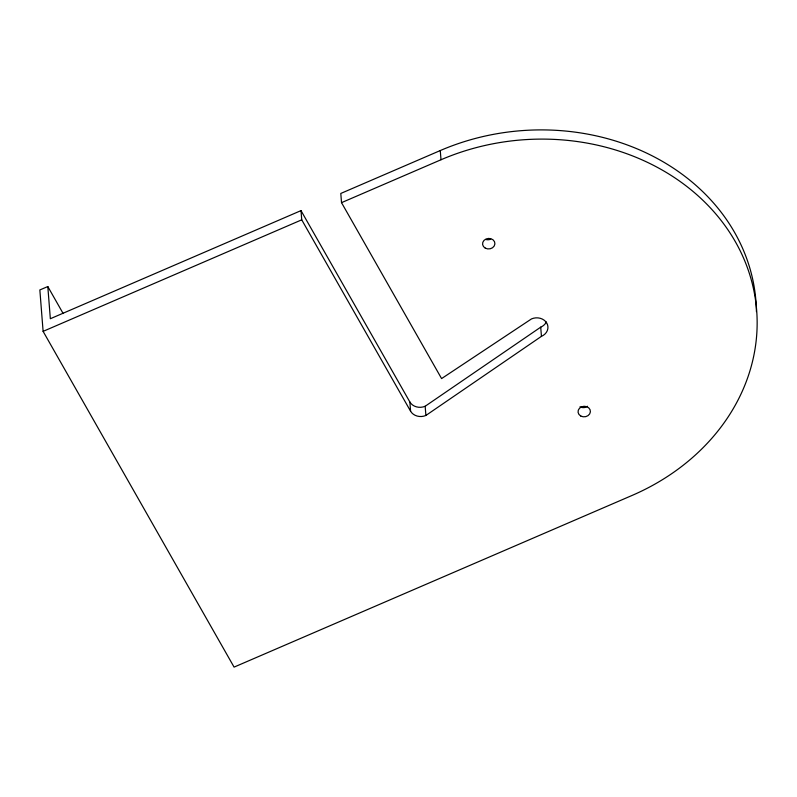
<?xml version="1.0" encoding="UTF-8"?>
<svg xmlns="http://www.w3.org/2000/svg" width="797" height="797" viewBox="0 0 797 797"><rect width="100%" height="100%" fill="white"/><g stroke="black" fill="none" stroke-linecap="round" stroke-linejoin="round"><path stroke-width="1.2" d="M301.007 210.617L301.734 219.823L410.585 411.192A11.487 9.793 -4.5 0 0 425.897 415.456L541.442 336.354A11.487 9.793 -4.5 0 0 546.822 323.164A11.487 9.793 -4.5 0 0 531.519 318.9L441.588 378.585L341.524 202.657L441 159.759A220.859 188.311 -4.5 0 1 735.422 241.82A220.859 188.311 -4.5 0 1 631.961 495.495L234.079 667.109L43.108 331.363L39.85 289.949L47.81 286.551L50.341 318.73L301.007 210.617L409.867 401.987A11.487 9.793 -4.5 0 0 425.17 406.251L540.725 327.149A11.487 9.793 -4.5 0 0 546.334 322.008M756.413 311.597A220.859 188.311 -4.5 0 0 440.273 150.553L340.797 193.452L341.524 202.657M43.108 331.363L301.734 219.823M47.81 286.551L63.152 313.53M540.725 327.149L541.442 336.354M440.273 150.553L441 159.759M425.17 406.251L425.897 415.456M409.867 401.987L410.585 411.192M587.519 406.271A6.187 5.27 -4.5 0 1 580.007 406.789M490.683 239.19A6.187 5.27 -4.5 0 1 485.961 239.508M580.734 415.994A6.187 5.27 -4.5 0 0 590.388 411.83A6.187 5.27 -4.5 0 0 581.551 406.859A6.187 5.27 -4.5 0 0 580.734 415.994M485.253 248.116A6.187 5.27 -4.5 0 0 494.897 243.962A6.187 5.27 -4.5 0 0 486.06 238.99A6.187 5.27 -4.5 0 0 485.253 248.116"/></g></svg>
